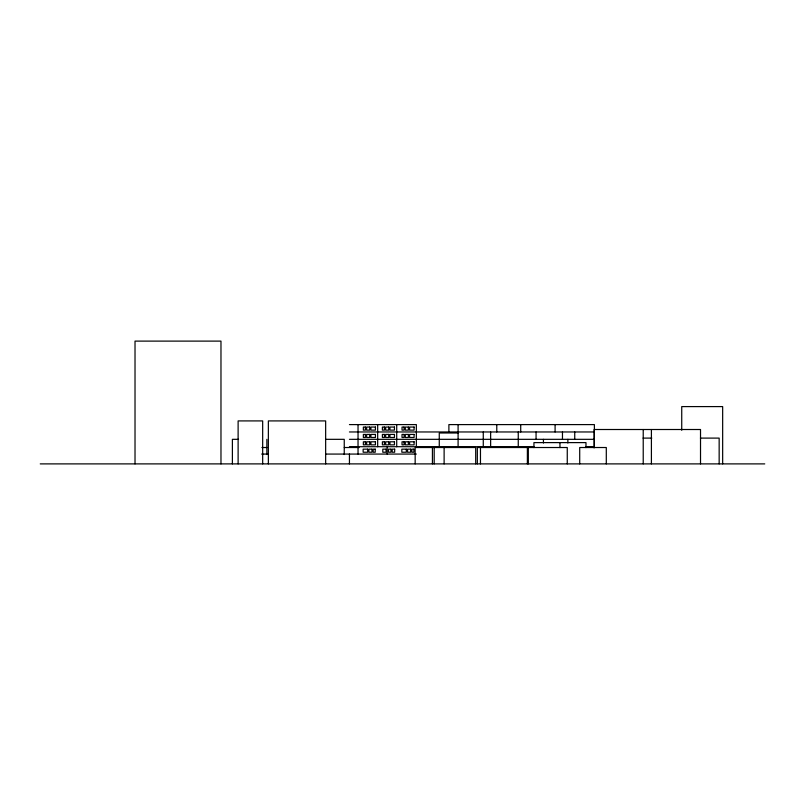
<?xml version="1.0" encoding="UTF-8"?>
<svg xmlns="http://www.w3.org/2000/svg" width="805" height="805" viewBox="0 0 805 805"><rect width="100%" height="100%" fill="white"/><g stroke="black" fill="none" stroke-linecap="round" stroke-linejoin="round"><path stroke-width="1.21" d="M349.44 424.597L416.356 424.597L416.356 446.705M349.44 431.963L594.382 431.963M458.095 432.989L439.268 432.989L439.268 446.705M643.054 438.101L651.788 438.101M700.451 438.101L719.157 438.101L719.157 463.891M238.522 439.329L232.393 439.329L232.393 463.891M325.562 439.329L344.248 439.329L344.248 454.533M349.44 439.329L594.382 439.329M349.44 446.705L533.936 446.705M585.949 446.705L594.382 446.705L594.382 424.597L448.888 424.597L448.888 431.963M261.907 447.52L266.868 447.52M344.248 447.52L359.131 447.52M261.665 454.07L267.864 454.07M326.005 454.07L416.356 454.07M40.25 463.891L764.75 463.891M722.659 463.891L722.659 406.595L681.734 406.595L681.734 430.262M700.521 463.891L700.521 429.508L594.11 429.508L594.11 447.932M651.406 429.508L651.406 463.891M643.225 429.508L643.225 463.891M606.296 463.891L606.296 447.52L579.711 447.52L579.711 463.891M585.98 447.61L585.98 442.609L533.936 442.609L533.936 447.61M574.74 431.963L574.74 439.329M567.867 439.329L567.867 443.022M567.263 463.891L567.263 447.52L477.335 447.52L477.335 463.891M562.464 431.963L562.464 439.329M559.958 442.609L559.958 447.61M555.098 424.597L555.098 431.963M543.425 439.329L543.425 443.022M536.06 431.963L536.06 439.329M528.332 447.52L528.332 463.891M527.376 447.52L527.376 463.891M520.714 424.597L520.714 431.963M518.259 431.963L518.259 446.705M496.776 424.597L496.776 431.963M490.637 431.963L490.637 446.705M483.272 431.963L483.272 446.705M480.464 447.52L480.464 463.891M475.695 463.891L475.695 447.52L415.159 447.52L415.159 463.891M458.095 424.597L458.095 446.705M444.119 447.52L444.119 463.891M434.187 447.52L434.187 463.891M432.426 447.52L432.426 463.891M396.714 424.597L396.714 446.705M387.195 446.705L387.195 454.07M377.676 424.597L377.676 446.705M358.034 424.597L358.034 454.07M349.44 454.07L349.44 463.891M325.653 463.891L325.653 420.914L268.357 420.914L268.357 463.891M266.868 439.329L266.868 454.533M262.672 463.891L262.672 420.914L238.119 420.914L238.119 463.891M220.973 463.891L220.973 341.109L135.019 341.109L135.019 463.891M365.4 427.053L363.357 427.053L363.357 430.122L365.4 430.122L365.4 427.053M369.696 427.053L366.627 427.053L366.627 430.122L369.696 430.122L369.696 427.053M375.432 427.053L370.924 427.053L370.924 430.122L375.432 430.122L375.432 427.053M384.428 427.053L382.385 427.053L382.385 430.122L384.428 430.122L384.428 427.053M388.724 427.053L385.655 427.053L385.655 430.122L388.724 430.122L388.724 427.053M394.46 427.053L389.952 427.053L389.952 430.122L394.46 430.122L394.46 427.053M404.08 427.053L402.027 427.053L402.027 430.122L404.08 430.122L404.08 427.053M408.377 427.053L405.307 427.053L405.307 430.122L408.377 430.122L408.377 427.053M414.102 427.053L409.604 427.053L409.604 430.122L414.102 430.122L414.102 427.053M365.4 434.418L363.357 434.418L363.357 437.487L365.4 437.487L365.4 434.418M369.696 434.418L366.627 434.418L366.627 437.487L369.696 437.487L369.696 434.418M375.432 434.418L370.924 434.418L370.924 437.487L375.432 437.487L375.432 434.418M384.428 434.418L382.385 434.418L382.385 437.487L384.428 437.487L384.428 434.418M388.724 434.418L385.655 434.418L385.655 437.487L388.724 437.487L388.724 434.418M394.46 434.418L389.952 434.418L389.952 437.487L394.46 437.487L394.46 434.418M404.08 434.418L402.027 434.418L402.027 437.487L404.08 437.487L404.08 434.418M408.377 434.418L405.307 434.418L405.307 437.487L408.377 437.487L408.377 434.418M414.102 434.418L409.604 434.418L409.604 437.487L414.102 437.487L414.102 434.418M365.4 441.794L363.357 441.794L363.357 444.863L365.4 444.863L365.4 441.794M369.696 441.794L366.627 441.794L366.627 444.863L369.696 444.863L369.696 441.794M375.432 441.794L370.924 441.794L370.924 444.863L375.432 444.863L375.432 441.794M384.428 441.794L382.385 441.794L382.385 444.863L384.428 444.863L384.428 441.794M388.724 441.794L385.655 441.794L385.655 444.863L388.724 444.863L388.724 441.794M394.46 441.794L389.952 441.794L389.952 444.863L394.46 444.863L394.46 441.794M404.08 441.794L402.027 441.794L402.027 444.863L404.08 444.863L404.08 441.794M408.377 441.794L405.307 441.794L405.307 444.863L408.377 444.863L408.377 441.794M414.102 441.794L409.604 441.794L409.604 444.863L414.102 444.863L414.102 441.794M367.654 449.16L363.146 449.16L363.146 452.229L367.654 452.229L367.654 449.16M371.95 449.16L368.881 449.16L368.881 452.229L371.95 452.229L371.95 449.16M375.221 449.16L373.178 449.16L373.178 452.229L375.221 452.229L375.221 449.16M386.068 449.16L382.798 449.16L382.798 452.229L386.068 452.229L386.068 449.16M390.978 449.16L388.523 449.16L388.523 452.229L390.978 452.229L390.978 449.16M394.661 449.16L392.206 449.16L392.206 452.229L394.661 452.229L394.661 449.16M406.324 449.16L401.826 449.16L401.826 452.229L406.324 452.229L406.324 449.16M410.62 449.16L407.551 449.16L407.551 452.229L410.62 452.229L410.62 449.16M413.901 449.16L411.848 449.16L411.848 452.229L413.901 452.229L413.901 449.16"/></g></svg>
